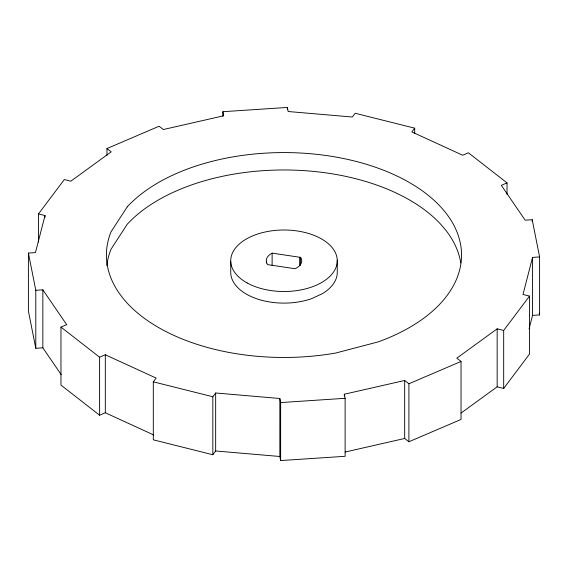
<?xml version="1.0" encoding="UTF-8"?>
<svg xmlns="http://www.w3.org/2000/svg" width="568" height="568" viewBox="0 0 568 568"><rect width="100%" height="100%" fill="white"/><g stroke="black" fill="none" stroke-linecap="round" stroke-linejoin="round"><path stroke-width="0.85" d="M38.489 242.032L38.489 213.916L45.007 215.549L35.457 252.604L28.4 253.072L28.4 311.065L35.791 348.283L42.849 347.815L61.216 374.681M35.791 348.283L35.798 290.291L28.4 253.072M42.849 347.815L42.856 289.829L35.798 290.291M45.007 217.303L45.007 215.549M42.856 289.829L66.683 324.676L60.975 327.111L60.968 385.104L99.606 415.208L105.314 412.766L153.708 434.953M99.606 415.208L99.613 357.215L60.975 327.111M105.314 412.766L105.314 354.773L99.613 357.215M106.969 155.575L106.969 148.546L159.104 126.238L163.328 129.532L223.685 115.78L222.876 111.704L287.351 107.437L288.161 111.513L352.345 117.022L355.17 113.259L414.697 128.176L414.697 133.444M105.314 354.773L156.129 378.075L153.303 381.838L153.303 439.824L212.83 454.741L215.655 450.978L215.662 392.985L279.846 398.502L280.656 402.57L280.649 460.563L345.124 456.296L345.124 398.303L344.314 394.227L404.672 380.475L408.903 383.769L408.896 441.762L461.031 419.454L461.038 361.461L456.807 358.167L497.17 328.829L503.681 330.462L529.518 296.091L523 294.458L532.543 257.403L539.6 256.935L539.6 314.928L532.543 315.396L529.071 328.872M212.83 454.741L212.83 396.748L215.662 392.985M222.876 116.099L222.876 111.704M280.649 460.563L279.839 456.487L279.846 398.502M287.351 109.191L287.351 107.437M344.314 395.988L344.314 394.227M408.896 441.762L404.672 438.468L404.672 380.475M461.053 413.071L497.163 386.822L497.17 328.829M497.163 386.822L503.681 388.455L503.681 330.462M507.032 194.32L507.032 182.896L468.394 152.792L462.686 155.234L411.871 131.932L414.697 128.176M529.518 296.091L529.511 354.084L503.681 388.455M532.209 221.47L532.209 219.717L525.151 220.185L501.324 185.338L507.032 182.896M532.543 315.396L532.543 257.403M38.489 213.916L64.319 179.545L70.837 181.178L111.193 151.841L106.969 148.546M408.903 383.769L461.038 361.461M345.174 452.029L404.672 438.468M280.656 402.57L345.124 398.303M215.655 450.978L279.839 456.487M299.627 257.233L300.593 257.368L301.367 258.625A17.757 10.252 0 0 1 295.878 268.373L295.147 268.735L267.642 264.631L266.633 262.885L266.264 260.215A17.757 10.252 0 0 1 272.122 253.136L299.627 257.233L299.627 265.178M153.303 381.838L212.83 396.748M532.209 219.717L539.6 256.935M539.252 313.195L539.6 314.928M337.25 260.08L337.25 271.681A53.264 30.75 0 0 1 322.482 293.613L311.64 298.64A53.264 30.75 0 0 1 230.743 273.031L230.743 261.429M300.593 257.368L300.593 265.306M272.122 253.136L272.122 265.49M266.406 261.216L266.406 262.984M106.834 265.533A177.557 102.439 0 0 1 111.001 249.274L127.246 224.232A177.557 102.439 0 0 1 318.868 171.969A177.557 102.439 0 0 1 460.776 262.906M127.246 206.83L111.008 231.872A177.557 102.439 0 0 0 335.88 352.991L378.061 341.922A177.557 102.439 0 0 0 405.119 180.148A177.557 102.439 0 0 0 127.246 206.83M247.172 282.978A53.264 30.75 0 0 0 335.738 268.06A53.264 30.75 0 0 0 269.083 231.233A53.264 30.75 0 0 0 247.172 282.978"/></g></svg>
